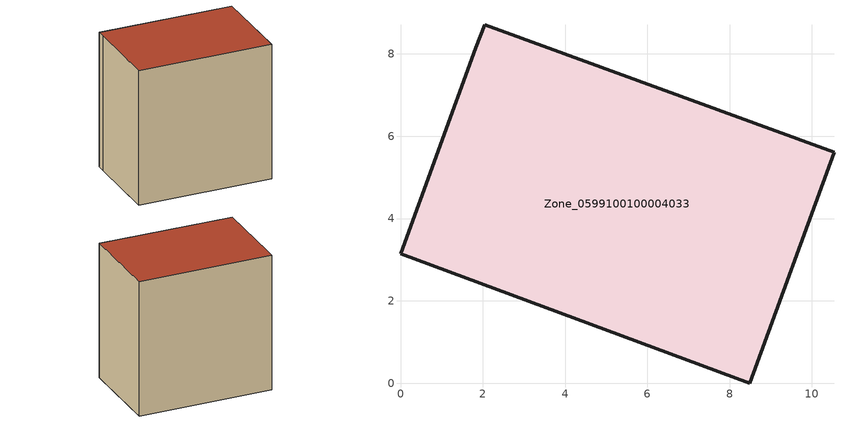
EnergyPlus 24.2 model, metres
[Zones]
Zone_0599100100004033
 floor ground (C_G): 1.83,8.15 2.05,8.71 10.54,5.62 8.49,0 0,3.15 z0
 wall outside (C_F): 8.49,0 10.54,5.62 2.05,8.71 1.83,8.15 0,3.15 8.49,0 z0:9.27
 roof outside (C_R): 1.83,8.15 0,3.15 8.49,0 10.54,5.62 2.05,8.71 z9.27
[BUILDING]
Pand.0599100100004033: North Axis=0; Terrain=City; Loads Convergence Tolerance Value=0.04; Temperature Convergence Tolerance Value=0.4; Solar Distribution=FullExterior; Maximum Number of Warmup Days=25; Minimum Number of Warmup Days=1
[Site:Location]
Rotterdam.The.Hague.AP_ZH_NLD Design_Conditions: Latitude=51.96; Longitude=4.45; Time Zone=1; Elevation=-4.5
[SITE:GROUNDTEMPERATURE:BUILDINGSURFACE]
18, 18, 18, 18, 18, 18, 18, 18, 18, 18, 18, 18
[MATERIAL] Thermal Absorptance=0.9; Solar Absorptance=0.7; Visible Absorptance=0.7
Name | Roughness | Thickness | Conductivity | Density | Specific Heat
G.TI.2006-2014 | MediumSmooth | 0.15 | 0.06 | 540 | 1210
F.TI.2006-2014 | Rough | 0.3 | 0.12 | 1920 | 840
R.TI.2006-2014 | MediumRough | 0.2 | 0.08 | 1500 | 1000
[CONSTRUCTION]
C_G: G.TI.2006-2014
C_F: F.TI.2006-2014
C_R: R.TI.2006-2014
[ZONE]
Zone_0599100100004033: Type=1; Multiplier=1; Ceiling Height=Autocalculate; Volume=Autocalculate; Floor Area=autocalculate; Part of Total Floor Area=Yes
[ZONEINFILTRATION:DESIGNFLOWRATE]
Infil_Zone_0599100100004033: Zone or ZoneList or Space or SpaceList=Zone_0599100100004033; Schedule=AlwaysOn; Design Flow Rate Calculation Method=Flow/Area; Flow Rate per Floor Area=0.0015; Constant Term Coefficient=1; Temperature Term Coefficient=0; Velocity Term Coefficient=0; Velocity Squared Term Coefficient=0
[HVACTEMPLATE:ZONE:IDEALLOADSAIRSYSTEM]
Zone_0599100100004033: Maximum Heating Supply Air Temperature=50; Minimum Cooling Supply Air Temperature=13; Maximum Heating Supply Air Humidity Ratio=0.0156; Minimum Cooling Supply Air Humidity Ratio=0.0077; Heating Limit=NoLimit; Cooling Limit=NoLimit; Dehumidification Control Type=ConstantSensibleHeatRatio; Cooling Sensible Heat Ratio=0.7; Dehumidification Setpoint=60; Humidification Control Type=None; Humidification Setpoint=30; Outdoor Air Method=None; Outdoor Air Flow Rate per Person=0.00944; Outdoor Air Flow Rate per Zone Floor Area=0; Outdoor Air Flow Rate per Zone=0; Demand Controlled Ventilation Type=None; Outdoor Air Economizer Type=NoEconomizer; Heat Recovery Type=None; Sensible Heat Recovery Effectiveness=0.7; Latent Heat Recovery Effectiveness=0.65
[ZONECONTROL:THERMOSTAT]
ThermostatControl_Zone_0599100100004033: Zone or ZoneList=Zone_0599100100004033; Control Type Schedule=DualSetpointControlType; Control 1=Thermostat_Zone_0599100100004033; Temperature Difference Between Cutout And Setpoint=0
[THERMOSTATSETPOINT:DUALSETPOINT]
Thermostat_Zone_0599100100004033: Heating Setpoint Temperature Schedule=HeatingSetpoint_Zone_0599100100004033; Cooling Setpoint Temperature Schedule=CoolingSetpoint_Zone_0599100100004033
[SCHEDULE:COMPACT]
HeatingSetpoint_Zone_0599100100004033: Through: 12/31, For: AllDays, Until: 24:00, 21
CoolingSetpoint_Zone_0599100100004033: Through: 12/31, For: AllDays, Until: 24:00, 24
DualSetpointControlType: Through: 12/31, For: AllDays, Until: 24:00, 4
AlwaysOn: Through: 12/31, For: AllDays, Until: 24:00, 1
